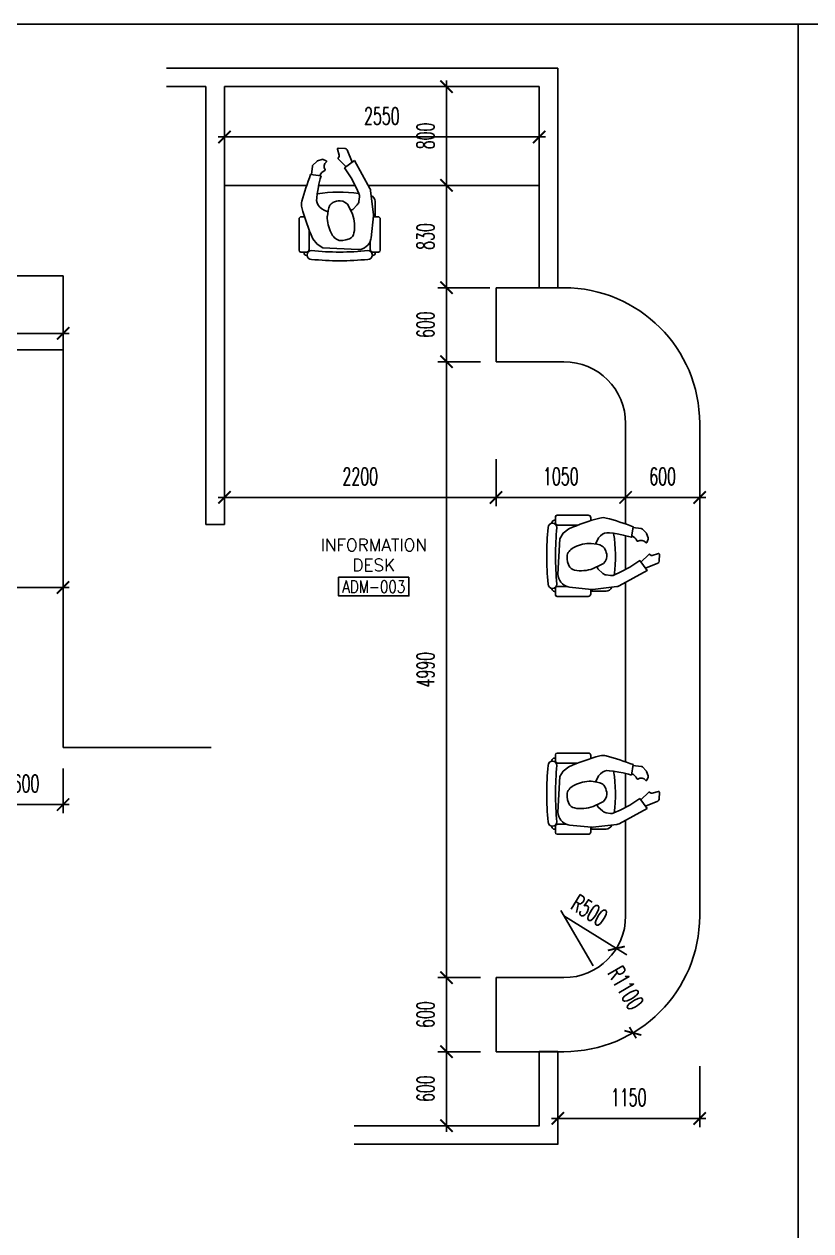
# Model space of a CAD drawing. Extents: x 417759.1 to 417809, y 43468.8 to 43507.6.
# Drawn here: x 417768.2 to 417774.58, y 43497.85 to 43507.63 of the extents above; entities that cross this region are included whole.
import ezdxf
from ezdxf.enums import TextEntityAlignment as Align

# ---------------------------------------------------------------- set-up
doc = ezdxf.new("R2010")
doc.units = 0
doc.header["$MEASUREMENT"] = 0
doc.header["$PDMODE"] = 3
doc.header["$PDSIZE"] = 0.1
doc.layers.get('0').update_dxf_attribs({"linetype": 'CONTINUOUS'})
doc.layers.get('DEFPOINTS').update_dxf_attribs({"linetype": 'CONTINUOUS'})
for name, color, linetype in [('AX-DIM', 4, 'CONTINUOUS'), ('COUNTER', 2, 'CONTINUOUS'), ('HAT', 8, 'CONTINUOUS'), ('NON-MEDICAL', 5, 'CONTINUOUS'), ('RM-BOX', 2, 'CONTINUOUS'), ('RM-NAME', 2, 'CONTINUOUS'), ('RM-NO', 2, 'CONTINUOUS'), ('WALL', 6, 'CONTINUOUS')]:
    doc.layers.add(name, color=color, linetype=linetype)
doc.styles.add('ROMANS', font='ROMANS.shx', dxfattribs={"width": 0.6})
doc.dimstyles.new('STANDARD in', dxfattribs={"dimtxt": 0.14, "dimasz": 0.1, "dimexe": 0.07, "dimexo": 0.05, "dimgap": 0.1, "dimtad": 1, "dimdec": 0, "dimlfac": 1000, "dimzin": 0, "dimdsep": 46, "dimtxsty": 'ROMANS', "dimblk": 'ARCHTICK', "dimcen": 0.05, "dimdle": 0.05, "dimclrd": 4, "dimclre": 4, "dimclrt": 2, "dimadec": 0, "dimazin": 0, "dimtfac": 1, "dimtdec": 0, "dimtmove": 2, "dimatfit": 3, "dimfxl": 0, "dimtolj": 1, "dimtzin": 0, "dimarcsym": 0})

# ---------------------------------------------------------------- blocks, each defined once
blk = doc.blocks.new('RM1')
at = {"layer": 'RM-BOX'}
blk.add_lwpolyline([(570, -200), (-570, -200), (-570, -500), (570, -500)], close=True, dxfattribs=at)
at = {"layer": 'RM-NAME', "style": 'ROMANS'}
for tag, p in [('ROOMNAME1', (0, 324)), ('ROOMNAME2', (0, 0))]:
    blk.add_attdef(tag, text='', height=200, dxfattribs=at).set_placement(p, align=Align.MIDDLE)
at = {"layer": 'RM-NO', "style": 'ROMANS', "width": 0.8}
blk.add_attdef('ROOMNO', text='', height=200, dxfattribs=at).set_placement((0, -350), align=Align.MIDDLE)
blk = doc.blocks.new('_ARCHTICK')
at = {"color": 0, "linetype": 'ByBlock', "const_width": 0.15}
blk.add_lwpolyline([(-0.5, -0.5), (0.5, 0.5)], dxfattribs=at)
blk = doc.blocks.new('*D22')
at = {"layer": 'AX-DIM', "color": 4, "lineweight": -2}
for p, q in [((417766.4181, 43503.3801), (417766.4181, 43502.999)), ((417768.5181, 43503.3801), (417768.5181, 43502.999)), ((417766.3681, 43503.069), (417768.5681, 43503.069))]:
    blk.add_line(p, q, dxfattribs=at)
at = {"layer": 'DEFPOINTS', "color": 0}
for p in [(417766.4181, 43503.4301), (417768.5181, 43503.4301), (417768.5181, 43503.069)]:
    blk.add_point(p, dxfattribs=at)
at = {"layer": 'AX-DIM', "color": 4, "lineweight": -2, "xscale": 0.1, "yscale": 0.1, "zscale": 0.1, "rotation": 180}
blk.add_blockref('_ARCHTICK', (417766.4181, 43503.069), dxfattribs=at)
at = {"layer": 'AX-DIM', "color": 4, "lineweight": -2, "xscale": 0.1, "yscale": 0.1, "zscale": 0.1}
blk.add_blockref('_ARCHTICK', (417768.5181, 43503.069), dxfattribs=at)
at = {"layer": 'AX-DIM', "color": 2, "insert": (417767.4681, 43503.239), "char_height": 0.14, "attachment_point": 5, "style": 'ROMANS'}
blk.add_mtext('\\A1;2100', dxfattribs=at)
blk = doc.blocks.new('*D27')
at = {"layer": 'AX-DIM', "color": 4, "lineweight": -2}
for p, q in [((417765.9181, 43505.4393), (417765.9181, 43505.0582)), ((417768.5181, 43505.4393), (417768.5181, 43505.0582)), ((417765.8681, 43505.1282), (417768.5681, 43505.1282))]:
    blk.add_line(p, q, dxfattribs=at)
at = {"layer": 'DEFPOINTS', "color": 0}
for p in [(417765.9181, 43505.4893), (417768.5181, 43505.4893), (417768.5181, 43505.1282)]:
    blk.add_point(p, dxfattribs=at)
at = {"layer": 'AX-DIM', "color": 4, "lineweight": -2, "xscale": 0.1, "yscale": 0.1, "zscale": 0.1, "rotation": 180}
blk.add_blockref('_ARCHTICK', (417765.9181, 43505.1282), dxfattribs=at)
at = {"layer": 'AX-DIM', "color": 4, "lineweight": -2, "xscale": 0.1, "yscale": 0.1, "zscale": 0.1}
blk.add_blockref('_ARCHTICK', (417768.5181, 43505.1282), dxfattribs=at)
at = {"layer": 'AX-DIM', "color": 2, "insert": (417767.2181, 43505.2982), "char_height": 0.14, "attachment_point": 5, "style": 'ROMANS'}
blk.add_mtext('\\A1;2600', dxfattribs=at)
blk = doc.blocks.new('*D33')
at = {"layer": 'AX-DIM', "color": 4, "lineweight": -2}
for p, q in [((417767.9181, 43501.6022), (417767.9181, 43501.2399)), ((417768.5181, 43501.6022), (417768.5181, 43501.2399)), ((417767.8681, 43501.3099), (417768.5681, 43501.3099))]:
    blk.add_line(p, q, dxfattribs=at)
at = {"layer": 'DEFPOINTS', "color": 0}
for p in [(417767.9181, 43501.6522), (417768.5181, 43501.6522), (417768.5181, 43501.3099)]:
    blk.add_point(p, dxfattribs=at)
at = {"layer": 'AX-DIM', "color": 4, "lineweight": -2, "xscale": 0.1, "yscale": 0.1, "zscale": 0.1, "rotation": 180}
blk.add_blockref('_ARCHTICK', (417767.9181, 43501.3099), dxfattribs=at)
at = {"layer": 'AX-DIM', "color": 4, "lineweight": -2, "xscale": 0.1, "yscale": 0.1, "zscale": 0.1}
blk.add_blockref('_ARCHTICK', (417768.5181, 43501.3099), dxfattribs=at)
at = {"layer": 'AX-DIM', "color": 2, "insert": (417768.2181, 43501.4799), "char_height": 0.14, "attachment_point": 5, "style": 'ROMANS'}
blk.add_mtext('\\A1;600', dxfattribs=at)
blk = doc.blocks.new('*D34')
at = {"layer": 'AX-DIM', "color": 4, "lineweight": -2}
for p, q in [((417769.8251, 43507.0311), (417769.8251, 43506.6501)), ((417772.3751, 43507.0311), (417772.3751, 43506.6501)), ((417769.7751, 43506.7201), (417772.4251, 43506.7201))]:
    blk.add_line(p, q, dxfattribs=at)
at = {"layer": 'DEFPOINTS', "color": 0}
for p in [(417769.8251, 43507.0811), (417772.3751, 43507.0811), (417772.3751, 43506.7201)]:
    blk.add_point(p, dxfattribs=at)
at = {"layer": 'AX-DIM', "color": 4, "lineweight": -2, "xscale": 0.1, "yscale": 0.1, "zscale": 0.1, "rotation": 180}
blk.add_blockref('_ARCHTICK', (417769.8251, 43506.7201), dxfattribs=at)
at = {"layer": 'AX-DIM', "color": 4, "lineweight": -2, "xscale": 0.1, "yscale": 0.1, "zscale": 0.1}
blk.add_blockref('_ARCHTICK', (417772.3751, 43506.7201), dxfattribs=at)
at = {"layer": 'AX-DIM', "color": 2, "insert": (417771.1001, 43506.8901), "char_height": 0.14, "attachment_point": 5, "style": 'ROMANS'}
blk.add_mtext('\\A1;2550', dxfattribs=at)
blk = doc.blocks.new('*D35')
at = {"layer": 'AX-DIM', "color": 4, "lineweight": -2}
for p, q in [((417771.9439, 43507.1283), (417771.5541, 43507.1283)), ((417771.6241, 43507.1783), (417771.6241, 43506.2783)), ((417771.9439, 43506.3283), (417771.5541, 43506.3283))]:
    blk.add_line(p, q, dxfattribs=at)
at = {"layer": 'DEFPOINTS', "color": 0}
for p in [(417771.9939, 43507.1283), (417771.6241, 43506.3283), (417771.9939, 43506.3283)]:
    blk.add_point(p, dxfattribs=at)
at = {"layer": 'AX-DIM', "color": 4, "lineweight": -2, "xscale": 0.1, "yscale": 0.1, "zscale": 0.1}
for p, rotation in [((417771.6241, 43507.1283), 90), ((417771.6241, 43506.3283), 270)]:
    blk.add_blockref('_ARCHTICK', p, dxfattribs=dict(at, rotation=rotation))
at = {"layer": 'AX-DIM', "color": 2, "insert": (417771.4541, 43506.7283), "char_height": 0.14, "attachment_point": 5, "rotation": 90, "style": 'ROMANS'}
blk.add_mtext('\\A1;800', dxfattribs=at)
blk = doc.blocks.new('*D36')
at = {"layer": 'AX-DIM', "color": 4, "lineweight": -2}
for p, q in [((417771.6241, 43506.3783), (417771.6241, 43505.4483)), ((417771.974, 43506.3283), (417771.5541, 43506.3283)), ((417771.974, 43505.4983), (417771.5541, 43505.4983))]:
    blk.add_line(p, q, dxfattribs=at)
at = {"layer": 'DEFPOINTS', "color": 0}
for p in [(417772.024, 43506.3283), (417771.6241, 43505.4983), (417772.024, 43505.4983)]:
    blk.add_point(p, dxfattribs=at)
at = {"layer": 'AX-DIM', "color": 4, "lineweight": -2, "xscale": 0.1, "yscale": 0.1, "zscale": 0.1}
for p, rotation in [((417771.6241, 43506.3283), 90), ((417771.6241, 43505.4983), 270)]:
    blk.add_blockref('_ARCHTICK', p, dxfattribs=dict(at, rotation=rotation))
at = {"layer": 'AX-DIM', "color": 2, "insert": (417771.4541, 43505.9133), "char_height": 0.14, "attachment_point": 5, "rotation": 90, "style": 'ROMANS'}
blk.add_mtext('\\A1;830', dxfattribs=at)
blk = doc.blocks.new('*D37')
at = {"layer": 'AX-DIM', "color": 4, "lineweight": -2}
for p, q in [((417771.8989, 43505.4983), (417771.5541, 43505.4983)), ((417771.6241, 43505.5483), (417771.6241, 43504.8483)), ((417771.8989, 43504.8983), (417771.5541, 43504.8983))]:
    blk.add_line(p, q, dxfattribs=at)
at = {"layer": 'DEFPOINTS', "color": 0}
for p in [(417771.9489, 43505.4983), (417771.6241, 43504.8983), (417771.9489, 43504.8983)]:
    blk.add_point(p, dxfattribs=at)
at = {"layer": 'AX-DIM', "color": 4, "lineweight": -2, "xscale": 0.1, "yscale": 0.1, "zscale": 0.1}
for p, rotation in [((417771.6241, 43505.4983), 90), ((417771.6241, 43504.8983), 270)]:
    blk.add_blockref('_ARCHTICK', p, dxfattribs=dict(at, rotation=rotation))
at = {"layer": 'AX-DIM', "color": 2, "insert": (417771.4541, 43505.1983), "char_height": 0.14, "attachment_point": 5, "rotation": 90, "style": 'ROMANS'}
blk.add_mtext('\\A1;600', dxfattribs=at)
blk = doc.blocks.new('*D38')
at = {"layer": 'AX-DIM', "color": 4, "lineweight": -2}
for p, q in [((417771.8989, 43504.8983), (417771.5541, 43504.8983)), ((417771.6241, 43504.9483), (417771.6241, 43499.8569)), ((417771.8989, 43499.9069), (417771.5541, 43499.9069))]:
    blk.add_line(p, q, dxfattribs=at)
at = {"layer": 'DEFPOINTS', "color": 0}
for p in [(417771.9489, 43504.8983), (417771.6241, 43499.9069), (417771.9489, 43499.9069)]:
    blk.add_point(p, dxfattribs=at)
at = {"layer": 'AX-DIM', "color": 4, "lineweight": -2, "xscale": 0.1, "yscale": 0.1, "zscale": 0.1}
for p, rotation in [((417771.6241, 43504.8983), 90), ((417771.6241, 43499.9069), 270)]:
    blk.add_blockref('_ARCHTICK', p, dxfattribs=dict(at, rotation=rotation))
at = {"layer": 'AX-DIM', "color": 2, "insert": (417771.4541, 43502.4026), "char_height": 0.14, "attachment_point": 5, "rotation": 90, "style": 'ROMANS'}
blk.add_mtext('\\A1;4990', dxfattribs=at)
blk = doc.blocks.new('*D39')
at = {"layer": 'AX-DIM', "color": 4, "lineweight": -2}
for p, q in [((417771.899, 43499.9069), (417771.5542, 43499.9069)), ((417771.6242, 43499.9569), (417771.6242, 43499.2569)), ((417771.899, 43499.3069), (417771.5542, 43499.3069))]:
    blk.add_line(p, q, dxfattribs=at)
at = {"layer": 'DEFPOINTS', "color": 0}
for p in [(417771.949, 43499.9069), (417771.6242, 43499.3069), (417771.949, 43499.3069)]:
    blk.add_point(p, dxfattribs=at)
at = {"layer": 'AX-DIM', "color": 4, "lineweight": -2, "xscale": 0.1, "yscale": 0.1, "zscale": 0.1}
for p, rotation in [((417771.6242, 43499.9069), 90), ((417771.6242, 43499.3069), 270)]:
    blk.add_blockref('_ARCHTICK', p, dxfattribs=dict(at, rotation=rotation))
at = {"layer": 'AX-DIM', "color": 2, "insert": (417771.4542, 43499.6069), "char_height": 0.14, "attachment_point": 5, "rotation": 90, "style": 'ROMANS'}
blk.add_mtext('\\A1;600', dxfattribs=at)
blk = doc.blocks.new('*D40')
at = {"layer": 'AX-DIM', "color": 4, "lineweight": -2}
for p, q in [((417771.899, 43499.3069), (417771.5542, 43499.3069)), ((417771.6242, 43499.3569), (417771.6242, 43498.6569)), ((417771.899, 43498.7069), (417771.5542, 43498.7069))]:
    blk.add_line(p, q, dxfattribs=at)
at = {"layer": 'DEFPOINTS', "color": 0}
for p in [(417771.949, 43499.3069), (417771.6242, 43498.7069), (417771.949, 43498.7069)]:
    blk.add_point(p, dxfattribs=at)
at = {"layer": 'AX-DIM', "color": 4, "lineweight": -2, "xscale": 0.1, "yscale": 0.1, "zscale": 0.1}
for p, rotation in [((417771.6242, 43499.3069), 90), ((417771.6242, 43498.7069), 270)]:
    blk.add_blockref('_ARCHTICK', p, dxfattribs=dict(at, rotation=rotation))
at = {"layer": 'AX-DIM', "color": 2, "insert": (417771.4542, 43499.0069), "char_height": 0.14, "attachment_point": 5, "rotation": 90, "style": 'ROMANS'}
blk.add_mtext('\\A1;600', dxfattribs=at)
blk = doc.blocks.new('*D41')
at = {"layer": 'AX-DIM', "color": 4, "lineweight": -2}
for p, q in [((417773.0751, 43504.1103), (417773.0751, 43503.7292)), ((417773.6751, 43504.1103), (417773.6751, 43503.7292)), ((417773.0251, 43503.7992), (417773.7251, 43503.7992))]:
    blk.add_line(p, q, dxfattribs=at)
at = {"layer": 'DEFPOINTS', "color": 0}
for p in [(417773.0751, 43504.1603), (417773.6751, 43504.1603), (417773.6751, 43503.7992)]:
    blk.add_point(p, dxfattribs=at)
at = {"layer": 'AX-DIM', "color": 4, "lineweight": -2, "xscale": 0.1, "yscale": 0.1, "zscale": 0.1, "rotation": 180}
blk.add_blockref('_ARCHTICK', (417773.0751, 43503.7992), dxfattribs=at)
at = {"layer": 'AX-DIM', "color": 4, "lineweight": -2, "xscale": 0.1, "yscale": 0.1, "zscale": 0.1}
blk.add_blockref('_ARCHTICK', (417773.6751, 43503.7992), dxfattribs=at)
at = {"layer": 'AX-DIM', "color": 2, "insert": (417773.3751, 43503.9692), "char_height": 0.14, "attachment_point": 5, "style": 'ROMANS'}
blk.add_mtext('\\A1;600', dxfattribs=at)
blk = doc.blocks.new('*D42')
at = {"layer": 'AX-DIM', "color": 4, "lineweight": -2}
for p, q in [((417772.0251, 43504.1103), (417772.0251, 43503.7292)), ((417773.0751, 43504.1103), (417773.0751, 43503.7292)), ((417771.9751, 43503.7992), (417773.1251, 43503.7992))]:
    blk.add_line(p, q, dxfattribs=at)
at = {"layer": 'DEFPOINTS', "color": 0}
for p in [(417772.0251, 43504.1603), (417773.0751, 43504.1603), (417773.0751, 43503.7992)]:
    blk.add_point(p, dxfattribs=at)
at = {"layer": 'AX-DIM', "color": 4, "lineweight": -2, "xscale": 0.1, "yscale": 0.1, "zscale": 0.1, "rotation": 180}
blk.add_blockref('_ARCHTICK', (417772.0251, 43503.7992), dxfattribs=at)
at = {"layer": 'AX-DIM', "color": 4, "lineweight": -2, "xscale": 0.1, "yscale": 0.1, "zscale": 0.1}
blk.add_blockref('_ARCHTICK', (417773.0751, 43503.7992), dxfattribs=at)
at = {"layer": 'AX-DIM', "color": 2, "insert": (417772.5501, 43503.9692), "char_height": 0.14, "attachment_point": 5, "style": 'ROMANS'}
blk.add_mtext('\\A1;1050', dxfattribs=at)
blk = doc.blocks.new('*D43')
at = {"layer": 'AX-DIM', "color": 4, "lineweight": -2}
for p, q in [((417769.8251, 43504.1103), (417769.8251, 43503.7292)), ((417772.0251, 43504.1103), (417772.0251, 43503.7292)), ((417769.7751, 43503.7992), (417772.0751, 43503.7992))]:
    blk.add_line(p, q, dxfattribs=at)
at = {"layer": 'DEFPOINTS', "color": 0}
for p in [(417769.8251, 43504.1603), (417772.0251, 43504.1603), (417772.0251, 43503.7992)]:
    blk.add_point(p, dxfattribs=at)
at = {"layer": 'AX-DIM', "color": 4, "lineweight": -2, "xscale": 0.1, "yscale": 0.1, "zscale": 0.1, "rotation": 180}
blk.add_blockref('_ARCHTICK', (417769.8251, 43503.7992), dxfattribs=at)
at = {"layer": 'AX-DIM', "color": 4, "lineweight": -2, "xscale": 0.1, "yscale": 0.1, "zscale": 0.1}
blk.add_blockref('_ARCHTICK', (417772.0251, 43503.7992), dxfattribs=at)
at = {"layer": 'AX-DIM', "color": 2, "insert": (417770.9251, 43503.9692), "char_height": 0.14, "attachment_point": 5, "style": 'ROMANS'}
blk.add_mtext('\\A1;2200', dxfattribs=at)
blk = doc.blocks.new('*D44')
at = {"layer": 'AX-DIM', "color": 4, "lineweight": -2}
for p, q in [((417772.5751, 43500.4069), (417773.0002, 43500.1437)), ((417773.0002, 43500.1437), (417773.0852, 43500.0911))]:
    blk.add_line(p, q, dxfattribs=at)
at = {"layer": 'DEFPOINTS', "color": 0}
for p in [(417772.5751, 43500.4069), (417773.0002, 43500.1437)]:
    blk.add_point(p, dxfattribs=at)
at = {"layer": 'AX-DIM', "color": 4, "lineweight": -2, "xscale": 0.1, "yscale": 0.1, "zscale": 0.1, "rotation": 148.2320756771079}
blk.add_blockref('_ARCHTICK', (417773.0002, 43500.1437), dxfattribs=at)
at = {"layer": 'AX-DIM', "color": 2, "insert": (417772.7817, 43500.4512), "char_height": 0.14, "attachment_point": 5, "rotation": 328.23208, "style": 'ROMANS'}
blk.add_mtext('\\A1;R500', dxfattribs=at)
blk = doc.blocks.new('*D45')
at = {"layer": 'AX-DIM', "color": 4, "lineweight": -2}
for p, q in [((417772.5497, 43500.45), (417772.8135, 43500.0027)), ((417773.1593, 43499.4164), (417773.1061, 43499.5066))]:
    blk.add_line(p, q, dxfattribs=at)
at = {"layer": 'DEFPOINTS', "color": 0}
for p in [(417772.5751, 43500.4069), (417773.1339, 43499.4594)]:
    blk.add_point(p, dxfattribs=at)
at = {"layer": 'AX-DIM', "color": 4, "lineweight": -2, "xscale": 0.1, "yscale": 0.1, "zscale": 0.1, "rotation": 300.5278813355385}
blk.add_blockref('_ARCHTICK', (417773.1339, 43499.4594), dxfattribs=at)
at = {"layer": 'AX-DIM', "color": 2, "insert": (417773.0769, 43499.8237), "char_height": 0.14, "attachment_point": 5, "rotation": 300.52788, "style": 'ROMANS'}
blk.add_mtext('\\A1;R1100', dxfattribs=at)
blk = doc.blocks.new('*D46')
at = {"layer": 'AX-DIM', "color": 4, "lineweight": -2}
for p, q in [((417773.6751, 43499.1894), (417773.6751, 43498.6963)), ((417772.5251, 43499.0411), (417772.5251, 43498.6963)), ((417772.4751, 43498.7663), (417773.7251, 43498.7663))]:
    blk.add_line(p, q, dxfattribs=at)
at = {"layer": 'DEFPOINTS', "color": 0}
for p in [(417773.6751, 43499.2394), (417772.5251, 43499.0911), (417773.6751, 43498.7663)]:
    blk.add_point(p, dxfattribs=at)
at = {"layer": 'AX-DIM', "color": 4, "lineweight": -2, "xscale": 0.1, "yscale": 0.1, "zscale": 0.1, "rotation": 180}
blk.add_blockref('_ARCHTICK', (417772.5251, 43498.7663), dxfattribs=at)
at = {"layer": 'AX-DIM', "color": 4, "lineweight": -2, "xscale": 0.1, "yscale": 0.1, "zscale": 0.1}
blk.add_blockref('_ARCHTICK', (417773.6751, 43498.7663), dxfattribs=at)
at = {"layer": 'AX-DIM', "color": 2, "insert": (417773.1001, 43498.9363), "char_height": 0.14, "attachment_point": 5, "style": 'ROMANS'}
blk.add_mtext('\\A1;1150', dxfattribs=at)

msp = doc.modelspace()

# ---------------------------------------------------------------- linework, layer by layer
at = {"layer": 'AX-DIM'}
for p, q in [((417759.0538, 43507.6348), (417809.0021, 43507.6348)), ((417774.4738, 43507.6348), (417774.4738, 43497.6622))]:
    msp.add_line(p, q, dxfattribs=at)
at = {"layer": 'COUNTER'}
for p, q in [((417769.8251, 43506.3283), (417770.4916, 43506.3283)), ((417770.5889, 43506.3283), (417770.8837, 43506.3283)), ((417770.9893, 43506.3283), (417772.3751, 43506.3283)), ((417772.0251, 43505.4983), (417772.0251, 43504.8983)), ((417772.5751, 43505.4983), (417772.0251, 43505.4983)), ((417765.9181, 43504.996), (417768.5181, 43504.996)), ((417772.5751, 43504.8983), (417772.0251, 43504.8983)), ((417773.0751, 43503.5836), (417773.0751, 43504.3983)), ((417773.0751, 43503.5836), (417773.0751, 43504.3908)), ((417773.6751, 43500.4044), (417773.6751, 43504.4033)), ((417773.6751, 43501.4408), (417773.6751, 43504.3908)), ((417773.0751, 43503.2152), (417773.0751, 43503.4892)), ((417773.0751, 43503.2152), (417773.0751, 43503.4892)), ((417773.0751, 43501.8914), (417773.0751, 43503.1107)), ((417773.0751, 43501.6555), (417773.0751, 43503.1107)), ((417773.0751, 43501.287), (417773.0751, 43501.5611)), ((417773.0751, 43500.4069), (417773.0751, 43501.1826)), ((417772.0251, 43499.3069), (417772.0251, 43499.9069)), ((417772.5751, 43499.9069), (417772.0251, 43499.9069)), ((417772.0251, 43499.3069), (417772.5751, 43499.3069))]:
    msp.add_line(p, q, dxfattribs=at)
for centre, radius, start, end in [((417772.5751, 43504.3983), 1.1, 0, 90), ((417772.5751, 43504.3983), 0.5, 0, 90), ((417772.5751, 43500.4069), 0.5, 270, 0), ((417772.5751, 43500.4069), 1.1, 270, 0)]:
    msp.add_arc(centre, radius, start, end, dxfattribs=at)
at = {"layer": 'NON-MEDICAL'}
for p, q in [((417770.8784, 43506.5297), (417770.7981, 43506.4711)), ((417770.7981, 43506.4711), (417770.8522, 43506.3901)), ((417771.0031, 43506.3032), (417770.8784, 43506.5297)), ((417770.6081, 43506.4047), (417770.5229, 43506.4161)), ((417770.5833, 43506.3), (417770.5906, 43506.3373)), ((417770.5906, 43506.3373), (417770.6016, 43506.3797)), ((417770.6016, 43506.3797), (417770.6081, 43506.4047)), ((417770.8522, 43506.3901), (417770.8924, 43506.3112)), ((417770.5732, 43506.2262), (417770.5768, 43506.2583)), ((417770.5768, 43506.2583), (417770.5833, 43506.3)), ((417770.8924, 43506.3112), (417770.9149, 43506.2617)), ((417771.0313, 43506.0911), (417771.009, 43506.2846)), ((417770.5728, 43506.2238), (417770.5732, 43506.2262)), ((417770.613, 43506.1373), (417770.5969, 43506.1526)), ((417770.9013, 43506.171), (417770.865, 43506.1315)), ((417770.919, 43506.2339), (417770.9142, 43506.1984)), ((417771.0453, 43506.1978), (417771.0453, 43506.0735)), ((417770.4296, 43506.0533), (417770.4296, 43505.8016)), ((417770.4499, 43506.0735), (417770.4737, 43506.0735)), ((417770.6328, 43506.1271), (417770.613, 43506.1373)), ((417770.6632, 43506.1134), (417770.6328, 43506.1271)), ((417770.865, 43506.1315), (417770.8481, 43506.126)), ((417771.0131, 43505.9022), (417771.0314, 43506.0801)), ((417771.0307, 43506.0735), (417771.0675, 43506.0735)), ((417771.0877, 43506.0533), (417771.0877, 43505.8016)), ((417770.5106, 43505.9677), (417770.5106, 43505.8079)), ((417770.541, 43505.8952), (417770.5754, 43505.8514)), ((417770.5754, 43505.8514), (417770.6208, 43505.8229)), ((417771.0067, 43505.8762), (417771.0067, 43505.8079)), ((417771.0117, 43505.8907), (417771.0131, 43505.9022)), ((417770.4434, 43505.7878), (417770.4905, 43505.7878)), ((417770.4701, 43505.7878), (417770.4701, 43505.7804)), ((417770.4909, 43505.7596), (417770.4943, 43505.7596)), ((417770.6208, 43505.8229), (417770.9085, 43505.8073)), ((417771.023, 43505.7596), (417771.0265, 43505.7596)), ((417771.0269, 43505.7878), (417771.0739, 43505.7878)), ((417771.0472, 43505.7878), (417771.0472, 43505.7804)), ((417772.5068, 43503.6146), (417772.4994, 43503.6146)), ((417772.5068, 43503.6413), (417772.5068, 43503.5942)), ((417772.7723, 43503.6551), (417772.5206, 43503.6551)), ((417772.7925, 43503.6348), (417772.7925, 43503.611)), ((417772.4786, 43503.5938), (417772.4786, 43503.5904)), ((417772.6867, 43503.5741), (417772.5269, 43503.5741)), ((417772.4786, 43503.0617), (417772.4786, 43503.0582)), ((417772.5068, 43503.0375), (417772.4994, 43503.0375)), ((417772.5068, 43503.0578), (417772.5068, 43503.0108)), ((417772.5952, 43503.078), (417772.5269, 43503.078)), ((417772.7925, 43503.054), (417772.7925, 43503.0172)), ((417772.9168, 43503.0394), (417772.7925, 43503.0394)), ((417772.7723, 43502.997), (417772.5206, 43502.997)), ((417772.4786, 43501.6657), (417772.4786, 43501.6622)), ((417772.5068, 43501.6864), (417772.4994, 43501.6864)), ((417772.5068, 43501.7131), (417772.5068, 43501.6661)), ((417772.7723, 43501.7269), (417772.5206, 43501.7269)), ((417772.6867, 43501.6459), (417772.5269, 43501.6459)), ((417772.7925, 43501.7067), (417772.7925, 43501.6829)), ((417772.5704, 43501.5811), (417772.5419, 43501.5358)), ((417772.6142, 43501.6155), (417772.5704, 43501.5811)), ((417772.8563, 43501.5435), (417772.8716, 43501.5596)), ((417772.9428, 43501.5838), (417772.9452, 43501.5834)), ((417772.9452, 43501.5834), (417772.9773, 43501.5798)), ((417772.9773, 43501.5798), (417773.019, 43501.5732)), ((417773.019, 43501.5732), (417773.0563, 43501.5659)), ((417773.0563, 43501.5659), (417773.0987, 43501.555)), ((417773.0987, 43501.555), (417773.1237, 43501.5485)), ((417773.1237, 43501.5485), (417773.1351, 43501.6337)), ((417772.5419, 43501.5358), (417772.5263, 43501.248)), ((417772.8324, 43501.4934), (417772.8461, 43501.5238)), ((417772.8461, 43501.5238), (417772.8563, 43501.5435)), ((417773.1901, 43501.3585), (417773.1091, 43501.3044)), ((417773.2487, 43501.2782), (417773.1901, 43501.3585)), ((417772.8505, 43501.2916), (417772.845, 43501.3085)), ((417772.89, 43501.2553), (417772.8505, 43501.2916)), ((417773.0302, 43501.2641), (417772.9807, 43501.2416)), ((417773.0222, 43501.1535), (417773.2487, 43501.2782)), ((417773.1091, 43501.3044), (417773.0302, 43501.2641)), ((417772.9529, 43501.2376), (417772.9174, 43501.2424)), ((417772.4786, 43501.1335), (417772.4786, 43501.1301)), ((417772.5068, 43501.1093), (417772.4994, 43501.1093)), ((417772.5068, 43501.1297), (417772.5068, 43501.0826)), ((417772.7723, 43501.0688), (417772.5206, 43501.0688)), ((417772.5952, 43501.1498), (417772.5269, 43501.1498)), ((417772.6097, 43501.1449), (417772.6212, 43501.1435)), ((417772.6212, 43501.1435), (417772.7991, 43501.1252)), ((417772.7925, 43501.1259), (417772.7925, 43501.0891)), ((417772.9168, 43501.1112), (417772.7925, 43501.1112)), ((417772.8101, 43501.1252), (417773.0036, 43501.1475))]:
    msp.add_line(p, q, dxfattribs=at)
for points in [[(417770.5298, 43506.4153), (417770.538, 43506.4831, -0.166504), (417770.5423, 43506.492), (417770.5726, 43506.5227, -0.116666), (417770.5786, 43506.5264), (417770.6147, 43506.5385, -0.181583), (417770.6253, 43506.5382), (417770.6499, 43506.528, -0.566275), (417770.6512, 43506.5194, 0.372711), (417770.6402, 43506.4552, -0.458371), (417770.6378, 43506.4479, 0.210622), (417770.5981, 43506.406)], [(417770.8097, 43506.4801), (417770.7474, 43506.5436, -0.445833), (417770.7479, 43506.5522), (417770.7497, 43506.5536, 0.30427), (417770.7556, 43506.5721), (417770.7412, 43506.622, -0.509983), (417770.7471, 43506.6295), (417770.8026, 43506.6275, -0.292523), (417770.8181, 43506.6168), (417770.8601, 43506.5167)], [(417770.6582, 43506.0773, 0.128062), (417770.6897, 43505.9429, 0.215717), (417770.7541, 43505.8815), (417770.7855, 43505.8823), (417770.8074, 43505.886), (417770.8373, 43505.8955, 0.242433), (417770.8746, 43505.9423, 0.136513), (417770.8628, 43506.0935), (417770.8333, 43506.1564, 0.297129), (417770.7614, 43506.2033, 0.138986), (417770.7043, 43506.1884, 0.105167), (417770.6797, 43506.1665), (417770.6695, 43506.1468), (417770.6644, 43506.1234), (417770.6586, 43506.0774)], [(417772.9182, 43503.6318, 0.12826), (417772.8671, 43503.632, 0.043408), (417772.6142, 43503.5437), (417772.5704, 43503.5093), (417772.5419, 43503.464), (417772.5263, 43503.1762, 0.327906), (417772.6097, 43503.0731), (417772.6212, 43503.0716), (417772.7991, 43503.0533, 0.054318), (417772.8101, 43503.0534), (417773.0036, 43503.0757, 0.097498), (417773.0222, 43503.0816), (417773.2487, 43503.2063), (417773.1901, 43503.2867), (417773.1091, 43503.2325), (417773.0302, 43503.1923), (417772.9807, 43503.1698, -0.141399), (417772.9529, 43503.1657), (417772.9174, 43503.1705, -0.153306), (417772.89, 43503.1834), (417772.8505, 43503.2198), (417772.845, 43503.2366)], [(417772.8324, 43503.4215), (417772.8461, 43503.4519), (417772.8563, 43503.4717), (417772.8716, 43503.4878, -0.246109), (417772.9428, 43503.5119), (417772.9452, 43503.5115), (417772.9773, 43503.5079), (417773.019, 43503.5014), (417773.0563, 43503.4941), (417773.0987, 43503.4832), (417773.1237, 43503.4766), (417773.1351, 43503.5618, 0.025572), (417772.9182, 43503.6318)], [(417773.1343, 43503.5549), (417773.2021, 43503.5467, -0.166504), (417773.211, 43503.5424), (417773.2417, 43503.5121, -0.116666), (417773.2454, 43503.5061), (417773.2576, 43503.4701, -0.181583), (417773.2572, 43503.4594), (417773.247, 43503.4348, -0.566275), (417773.2384, 43503.4335, 0.372711), (417773.1742, 43503.4445, -0.458371), (417773.1669, 43503.4469, 0.210622), (417773.125, 43503.4867)], [(417772.7963, 43503.4265, 0.128062), (417772.6619, 43503.395, 0.215717), (417772.6005, 43503.3307), (417772.6013, 43503.2992), (417772.605, 43503.2773), (417772.6145, 43503.2474, 0.242433), (417772.6613, 43503.2101, 0.136513), (417772.8125, 43503.2219), (417772.8754, 43503.2515, 0.297129), (417772.9223, 43503.3233, 0.138986), (417772.9074, 43503.3804, 0.105167), (417772.8855, 43503.405), (417772.8658, 43503.4152), (417772.8424, 43503.4203), (417772.7964, 43503.4261)], [(417773.1991, 43503.275), (417773.2626, 43503.3373, -0.445833), (417773.2712, 43503.3368), (417773.2726, 43503.3351, 0.30427), (417773.2911, 43503.3291), (417773.341, 43503.3435, -0.509983), (417773.3485, 43503.3377), (417773.3465, 43503.2821, -0.292523), (417773.3358, 43503.2666), (417773.2357, 43503.2246)], [(417773.1343, 43501.6268), (417773.2021, 43501.6186, -0.166504), (417773.211, 43501.6143), (417773.2417, 43501.5839, -0.116666), (417773.2454, 43501.578), (417773.2576, 43501.5419, -0.181583), (417773.2572, 43501.5312), (417773.247, 43501.5067, -0.566275), (417773.2384, 43501.5054, 0.372711), (417773.1742, 43501.5164, -0.458371), (417773.1669, 43501.5188, 0.210622), (417773.125, 43501.5585)], [(417772.7963, 43501.4984, 0.128062), (417772.6619, 43501.4669, 0.215717), (417772.6005, 43501.4025), (417772.6013, 43501.3711), (417772.605, 43501.3492), (417772.6145, 43501.3192, 0.242433), (417772.6613, 43501.282, 0.136513), (417772.8125, 43501.2938), (417772.8754, 43501.3233, 0.297129), (417772.9223, 43501.3951, 0.138986), (417772.9074, 43501.4522, 0.105167), (417772.8855, 43501.4768), (417772.8658, 43501.487), (417772.8424, 43501.4921), (417772.7964, 43501.498)], [(417773.1991, 43501.3468), (417773.2626, 43501.4092, -0.445833), (417773.2712, 43501.4086), (417773.2726, 43501.4069, 0.30427), (417773.2911, 43501.401), (417773.341, 43501.4153, -0.509983), (417773.3485, 43501.4095), (417773.3465, 43501.354, -0.292523), (417773.3358, 43501.3384), (417773.2357, 43501.2964)]]:
    msp.add_lwpolyline(points, format="xyb", dxfattribs=at)
for centre, radius, start, end in [((417772.6062, 43505.6246), 2.2286, 159.19751, 165.057), ((417770.7587, 43505.191), 1.0829, 81.72399, 99.66859), ((417770.8689, 43506.2407), 0.0506, 352.24497, 24.4377), ((417770.9588, 43506.2788), 0.0506, 6.56656, 28.84109), ((417770.9955, 43506.1978), 0.0498, 0, 68.59125), ((417770.5508, 43506.1731), 0.1013, 165.057, 194.29232), ((417771.9507, 43506.5298), 1.5459, 194.29232, 204.23439), ((417770.6528, 43506.2113), 0.081, 171.07134, 226.37618), ((417770.864, 43506.2053), 0.0506, 317.38127, 352.24497), ((417770.4499, 43506.0533), 0.0203, 90, 180), ((417770.981, 43506.0853), 0.0506, 354.13003, 6.56656), ((417771.0675, 43506.0533), 0.0203, 0, 90), ((417770.9033, 43505.9192), 0.112, 272.67494, 345.29345), ((417770.4434, 43505.8016), 0.0138, 180, 270), ((417770.4909, 43505.7804), 0.0208, 180, 270), ((417770.4905, 43505.8079), 0.0201, 270, 0), ((417770.5297, 43505.7636), 0.0356, 90, 270), ((417770.7587, 43508.0836), 2.2958, 264.2765, 275.7235), ((417770.9876, 43505.7636), 0.0356, 270, 90), ((417771.0269, 43505.8079), 0.0201, 180, 270), ((417771.0265, 43505.7804), 0.0208, 270, 0), ((417771.0739, 43505.8016), 0.0138, 270, 0), ((417770.7587, 43508.0834), 2.3664, 264.44787, 275.55213), ((417772.4994, 43503.5938), 0.0208, 90, 180), ((417772.5206, 43503.6413), 0.0138, 90, 180), ((417772.7723, 43503.6348), 0.0203, 0, 90), ((417774.8024, 43503.326), 2.3664, 174.44787, 185.55213), ((417772.4826, 43503.555), 0.0356, 0, 180), ((417772.5269, 43503.5942), 0.0201, 180, 270), ((417774.8026, 43503.326), 2.2958, 174.2765, 185.7235), ((417771.91, 43503.326), 1.0829, 351.72399, 9.66859), ((417772.4826, 43503.0971), 0.0356, 180, 0), ((417772.4994, 43503.0582), 0.0208, 180, 270), ((417772.5269, 43503.0578), 0.0201, 90, 180), ((417772.7723, 43503.0172), 0.0203, 270, 0), ((417772.9168, 43503.0892), 0.0498, 270, 338.59125), ((417772.5206, 43503.0108), 0.0138, 180, 270), ((417772.4826, 43501.6268), 0.0356, 0, 180), ((417772.4994, 43501.6657), 0.0208, 90, 180), ((417772.5206, 43501.7131), 0.0138, 90, 180), ((417772.5269, 43501.6661), 0.0201, 180, 270), ((417773.2488, 43500.2058), 1.5459, 104.29232, 114.23439), ((417772.7723, 43501.7067), 0.0203, 0, 90), ((417772.8921, 43501.6058), 0.1013, 75.057, 104.29232), ((417772.3436, 43499.5504), 2.2286, 69.19751, 75.057), ((417774.8024, 43501.3979), 2.3664, 174.44787, 185.55213), ((417774.8026, 43501.3979), 2.2958, 174.2765, 185.7235), ((417772.9303, 43501.5037), 0.081, 81.07134, 136.37618), ((417771.91, 43501.3979), 1.0829, 351.72399, 9.66859), ((417772.9243, 43501.2925), 0.0506, 227.38127, 262.24497), ((417772.4826, 43501.1689), 0.0356, 180, 0), ((417772.6382, 43501.2533), 0.112, 182.67494, 255.29345), ((417772.9597, 43501.2877), 0.0506, 262.24497, 294.4377), ((417772.9978, 43501.1978), 0.0506, 276.56656, 298.84109), ((417772.4994, 43501.1301), 0.0208, 180, 270), ((417772.5269, 43501.1297), 0.0201, 90, 180), ((417772.5206, 43501.0826), 0.0138, 180, 270), ((417772.7723, 43501.0891), 0.0203, 270, 0), ((417772.8043, 43501.1755), 0.0506, 264.13003, 276.56656), ((417772.9168, 43501.1611), 0.0498, 270, 338.59125)]:
    msp.add_arc(centre, radius, start, end, dxfattribs=at)
at = {"layer": 'WALL', "color": 6}
for p, q in [((417769.3547, 43507.2783), (417772.5251, 43507.2783)), ((417772.5251, 43507.2783), (417772.5251, 43505.5008)), ((417769.3547, 43507.1283), (417769.6751, 43507.1283)), ((417769.6751, 43503.5783), (417769.6751, 43507.1283)), ((417769.8251, 43507.1283), (417772.3751, 43507.1283)), ((417769.8251, 43503.5783), (417769.8251, 43507.1283)), ((417772.3751, 43507.1283), (417772.3751, 43505.4983)), ((417765.9181, 43505.596), (417768.5181, 43505.596)), ((417768.5181, 43505.596), (417768.5181, 43501.771)), ((417772.3751, 43505.4983), (417772.5251, 43505.4983)), ((417769.8251, 43503.5783), (417769.6751, 43503.5783)), ((417769.7181, 43501.771), (417768.5181, 43501.771)), ((417772.3751, 43499.307), (417772.5251, 43499.307)), ((417772.3751, 43499.307), (417772.3751, 43498.7033)), ((417772.5251, 43499.307), (417772.5251, 43498.5533)), ((417770.8751, 43498.7069), (417772.3751, 43498.7069)), ((417770.8751, 43498.5569), (417772.5251, 43498.5569))]:
    msp.add_line(p, q, dxfattribs=at)

# ---------------------------------------------------------------- block references
at = {"layer": 'HAT', "xscale": 0.0005000000237487257, "yscale": 0.0004999999946448952, "zscale": 0.0005}
msp.add_blockref('RM1', (417771.0348, 43503.2513), dxfattribs=at).add_auto_attribs({'ROOMNO': 'ADM-003', 'ROOMNAME2': 'DESK', 'ROOMNAME1': 'INFORMATION'})

# ---------------------------------------------------------------- dimensions: what is measured, and where the dimension line sits
at = {"layer": 'AX-DIM'}
for base, p1, p2, angle, picture, middle in [((417771.6241, 43506.3283), (417771.9939, 43507.1283), (417771.9939, 43506.3283), 90, '*D35', (417771.4541, 43506.7283)), ((417771.6241, 43505.4983), (417772.024, 43506.3283), (417772.024, 43505.4983), 90, '*D36', (417771.4541, 43505.9133)), ((417771.6241, 43504.8983), (417771.9489, 43505.4983), (417771.9489, 43504.8983), 90, '*D37', (417771.4541, 43505.1983)), ((417771.6242, 43499.3069), (417771.949, 43499.9069), (417771.949, 43499.3069), 90, '*D39', (417771.4542, 43499.6069)), ((417771.6242, 43498.7069), (417771.949, 43499.3069), (417771.949, 43498.7069), 90, '*D40', (417771.4542, 43499.0069)), ((417773.6751, 43498.7663), (417772.5251, 43499.0911), (417773.6751, 43499.2394), 180, '*D46', (417773.1001, 43498.9363))]:
    dim = msp.add_linear_dim(base=base, p1=p1, p2=p2, angle=angle, dimstyle='STANDARD in', dxfattribs=at)
    dim.commit()
    dim.dimension.update_dxf_attribs({"geometry": picture, "text_midpoint": middle})
for base, p1, p2, picture, middle in [((417772.3751, 43506.7201), (417769.8251, 43507.0811), (417772.3751, 43507.0811), '*D34', (417771.1001, 43506.8901)), ((417768.5181, 43505.1282), (417765.9181, 43505.4893), (417768.5181, 43505.4893), '*D27', (417767.2181, 43505.2982)), ((417772.0251, 43503.7992), (417769.8251, 43504.1603), (417772.0251, 43504.1603), '*D43', (417770.9251, 43503.9692)), ((417773.0751, 43503.7992), (417772.0251, 43504.1603), (417773.0751, 43504.1603), '*D42', (417772.5501, 43503.9692)), ((417773.6751, 43503.7992), (417773.0751, 43504.1603), (417773.6751, 43504.1603), '*D41', (417773.3751, 43503.9692)), ((417768.5181, 43503.069), (417766.4181, 43503.4301), (417768.5181, 43503.4301), '*D22', (417767.4681, 43503.239)), ((417768.5181, 43501.3099), (417767.9181, 43501.6522), (417768.5181, 43501.6522), '*D33', (417768.2181, 43501.4799))]:
    dim = msp.add_linear_dim(base=base, p1=p1, p2=p2, dimstyle='STANDARD in', dxfattribs=at)
    dim.commit()
    dim.dimension.update_dxf_attribs({"geometry": picture, "text_midpoint": middle})
dim = msp.add_linear_dim(base=(417771.6241, 43499.9069), p1=(417771.9489, 43504.8983), p2=(417771.9489, 43499.9069), angle=90, text='4990', dimstyle='STANDARD in', dxfattribs=at)
dim.commit()
dim.dimension.update_dxf_attribs({"geometry": '*D38', "text_midpoint": (417771.4541, 43502.4026)})
for mpoint, picture, middle in [((417773.0002, 43500.1437), '*D44', (417772.7817, 43500.4512)), ((417773.1339, 43499.4594), '*D45', (417773.0769, 43499.8237))]:
    dim = msp.add_radius_dim(center=(417772.5751, 43500.4069), mpoint=mpoint, dimstyle='STANDARD in', dxfattribs=at)
    dim.commit()
    dim.dimension.update_dxf_attribs({"geometry": picture, "text_midpoint": middle, "dimtype": 164})

doc.saveas('drawing.dxf')
